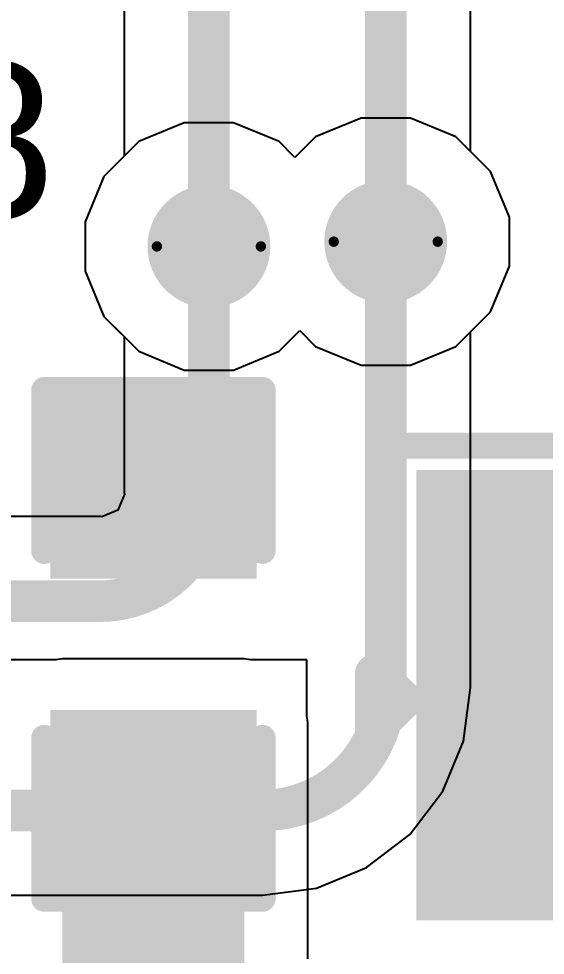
# Model space of a CAD drawing. Header units: inches. Extents: x -46 to 312, y 0 to 111.
# Drawn here: x -26.362 to -23.789, y 18.97 to 23.552 of the extents above; entities that cross this region are included whole.
import ezdxf

# ---------------------------------------------------------------- set-up
doc = ezdxf.new("R2010")
doc.units = ezdxf.units.IN
for name, color, linetype in [('Bottom Layer', 5, 'Continuous'), ('Drill Drawing', 1, 'Continuous'), ('Top Layer', 1, 'Continuous'), ('Top Overlay', 2, 'Continuous'), ('Top Paste', 8, 'Continuous'), ('Top Solder', 216, 'Continuous'), ('Via Holes', 16, 'Continuous')]:
    doc.layers.add(name, color=color, linetype=linetype)
doc.styles.add('Arial', font='', dxfattribs={"height": 0.2})
doc.styles.get('Arial').set_extended_font_data('Arial')

# ---------------------------------------------------------------- blocks, each defined once
blk = doc.blocks.new('SOT__223_1')
at = {"layer": 'Top Layer'}
blk.add_hatch(color=1, dxfattribs=at).paths.add_polyline_path([(-3.05, -2.05), (-1.55, -2.05), (-1.55, -4.05), (-3.05, -4.05)])
at = {"layer": 'Top Paste'}
blk.add_hatch(color=8, dxfattribs=at).paths.add_polyline_path([(-3.05, -2.05), (-1.55, -2.05), (-1.55, -4.05), (-3.05, -4.05)])
at = {"layer": 'Top Solder'}
blk.add_hatch(color=216, dxfattribs=at).paths.add_polyline_path([(-3.1516, -1.9484), (-1.4484, -1.9484), (-1.4484, -4.1516), (-3.1516, -4.1516)])
at = {"layer": 'Top Overlay'}
for points in [[(-3.302, -1.8288, 0.127, 0.127, 0), (-3.302, 1.8034, 0.127, 0.127, 0)], [(-3.302, -1.8288, 0.127, 0.127, 0), (3.302, -1.8288, 0.127, 0.127, 0)], [(-3.3528, -2.9464, 0.2, 0.2, 0), (-3.2258, -3.0734, 0.2, 0.2, 0)], [(-3.3528, -3.2004, 0.2, 0.2, 0), (-3.3528, -2.9464, 0.2, 0.2, 0)], [(-3.3528, -3.2004, 0.2, 0.2, 0), (-3.2258, -3.0734, 0.2, 0.2, 0)]]:
    blk.add_lwpolyline(points, format="xyseb", dxfattribs=at)
for points in [[(-3.3338, -1.8288, 0.0635, 0.0635, 1), (-3.2702, -1.8288, 0.0635, 0.0635, 1)], [(-3.3338, -1.8288, 0.0635, 0.0635, 1), (-3.2702, -1.8288, 0.0635, 0.0635, 1)], [(-3.4028, -2.9464, 0.1, 0.1, 1), (-3.3028, -2.9464, 0.1, 0.1, 1)], [(-3.4028, -2.9464, 0.1, 0.1, 1), (-3.3028, -2.9464, 0.1, 0.1, 1)], [(-3.2758, -3.0734, 0.1, 0.1, 1), (-3.1758, -3.0734, 0.1, 0.1, 1)], [(-3.2758, -3.0734, 0.1, 0.1, 1), (-3.1758, -3.0734, 0.1, 0.1, 1)], [(-3.4028, -3.2004, 0.1, 0.1, 1), (-3.3028, -3.2004, 0.1, 0.1, 1)], [(-3.4028, -3.2004, 0.1, 0.1, 1), (-3.3028, -3.2004, 0.1, 0.1, 1)]]:
    blk.add_lwpolyline(points, format="xyseb", close=True, dxfattribs=at)
blk = doc.blocks.new('S___23_12')
at = {"layer": 'Top Layer'}
for points in [[(-0.41, 1.46), (0.41, 1.46), (0.41, 0.54), (-0.41, 0.54)], [(-1.36, -0.54), (-0.54, -0.54), (-0.54, -1.46), (-1.36, -1.46)], [(0.54, -0.54), (1.36, -0.54), (1.36, -1.46), (0.54, -1.46)]]:
    blk.add_hatch(color=1, dxfattribs=at).paths.add_polyline_path(points)
at = {"layer": 'Top Paste'}
for points in [[(-0.41, 1.46), (0.41, 1.46), (0.41, 0.54), (-0.41, 0.54)], [(-1.36, -0.54), (-0.54, -0.54), (-0.54, -1.46), (-1.36, -1.46)], [(0.54, -0.54), (1.36, -0.54), (1.36, -1.46), (0.54, -1.46)]]:
    blk.add_hatch(color=8, dxfattribs=at).paths.add_polyline_path(points)
at = {"layer": 'Top Solder'}
for points in [[(-0.5116, 1.5616), (0.5116, 1.5616), (0.5116, 0.4384), (-0.5116, 0.4384)], [(-1.4616, -0.4384), (-0.4384, -0.4384), (-0.4384, -1.5616), (-1.4616, -1.5616)], [(0.4384, -0.4384), (1.4616, -0.4384), (1.4616, -1.5616), (0.4384, -1.5616)]]:
    blk.add_hatch(color=216, dxfattribs=at).paths.add_polyline_path(points)
at = {"layer": 'Top Overlay'}
for points in [[(-1.5494, -0.5842, 0.127, 0.127, 0), (-1.5494, 0.8128, 0.127, 0.127, 0)], [(-1.5494, 0.8128, 0.127, 0.127, 0), (-0.5588, 0.8128, 0.127, 0.127, 0)], [(0.5588, 0.8128, 0.127, 0.127, 0), (1.5494, 0.8128, 0.127, 0.127, 0)], [(1.5494, -0.5842, 0.127, 0.127, 0), (1.5494, 0.8128, 0.127, 0.127, 0)], [(-0.3302, -0.7874, 0.127, 0.127, 0), (0.3302, -0.7874, 0.127, 0.127, 0)], [(-1.6764, -1.0414, 0.127, 0.127, 0), (-1.5494, -1.1684, 0.127, 0.127, 0)], [(-1.6764, -1.2954, 0.127, 0.127, 0), (-1.6764, -1.0414, 0.127, 0.127, 0)], [(-1.6764, -1.2954, 0.127, 0.127, 0), (-1.5494, -1.1684, 0.127, 0.127, 0)]]:
    blk.add_lwpolyline(points, format="xyseb", dxfattribs=at)
for points in [[(-1.5812, 0.8128, 0.0635, 0.0635, 1), (-1.5176, 0.8128, 0.0635, 0.0635, 1)], [(-1.5812, 0.8128, 0.0635, 0.0635, 1), (-1.5176, 0.8128, 0.0635, 0.0635, 1)], [(-0.5905, 0.8128, 0.0635, 0.0635, 1), (-0.5271, 0.8128, 0.0635, 0.0635, 1)], [(0.5271, 0.8128, 0.0635, 0.0635, 1), (0.5905, 0.8128, 0.0635, 0.0635, 1)], [(1.5176, 0.8128, 0.0635, 0.0635, 1), (1.5812, 0.8128, 0.0635, 0.0635, 1)], [(1.5176, 0.8128, 0.0635, 0.0635, 1), (1.5812, 0.8128, 0.0635, 0.0635, 1)], [(-1.5812, -0.5842, 0.0635, 0.0635, 1), (-1.5176, -0.5842, 0.0635, 0.0635, 1)], [(1.5176, -0.5842, 0.0635, 0.0635, 1), (1.5812, -0.5842, 0.0635, 0.0635, 1)], [(-0.3619, -0.7874, 0.0635, 0.0635, 1), (-0.2984, -0.7874, 0.0635, 0.0635, 1)], [(0.2984, -0.7874, 0.0635, 0.0635, 1), (0.3619, -0.7874, 0.0635, 0.0635, 1)], [(-1.7082, -1.0414, 0.0635, 0.0635, 1), (-1.6446, -1.0414, 0.0635, 0.0635, 1)], [(-1.7082, -1.0414, 0.0635, 0.0635, 1), (-1.6446, -1.0414, 0.0635, 0.0635, 1)], [(-1.5812, -1.1684, 0.0635, 0.0635, 1), (-1.5176, -1.1684, 0.0635, 0.0635, 1)], [(-1.5812, -1.1684, 0.0635, 0.0635, 1), (-1.5176, -1.1684, 0.0635, 0.0635, 1)], [(-1.7082, -1.2954, 0.0635, 0.0635, 1), (-1.6446, -1.2954, 0.0635, 0.0635, 1)], [(-1.7082, -1.2954, 0.0635, 0.0635, 1), (-1.6446, -1.2954, 0.0635, 0.0635, 1)]]:
    blk.add_lwpolyline(points, format="xyseb", close=True, dxfattribs=at)
blk = doc.blocks.new('C___0603_73')
at = {"layer": 'Top Layer'}
for points in [[(-0.381, 0.4445), (-0.381, -0.4445), (-1.143, -0.4445), (-1.143, 0.4445)], [(1.143, 0.4445), (1.143, -0.4445), (0.381, -0.4445), (0.381, 0.4445)]]:
    blk.add_hatch(color=1, dxfattribs=at).paths.add_polyline_path(points)
at = {"layer": 'Top Paste'}
for points in [[(-0.381, 0.4445), (-0.381, -0.4445), (-1.143, -0.4445), (-1.143, 0.4445)], [(1.143, 0.4445), (1.143, -0.4445), (0.381, -0.4445), (0.381, 0.4445)]]:
    blk.add_hatch(color=8, dxfattribs=at).paths.add_polyline_path(points)
at = {"layer": 'Top Solder'}
for points in [[(-0.321, 0.5045), (-0.321, -0.5045), (-1.203, -0.5045), (-1.203, 0.5045)], [(1.203, 0.5045), (1.203, -0.5045), (0.321, -0.5045), (0.321, 0.5045)]]:
    blk.add_hatch(color=216, dxfattribs=at).paths.add_polyline_path(points)
at = {"layer": 'Top Overlay'}
for points in [[(-1.2446, 0.5334, 0.127, 0.127, 0), (-0.4572, 0.5334, 0.127, 0.127, 0)], [(-1.2446, 0.5334, 0.127, 0.127, 0), (-1.2446, -0.5334, 0.127, 0.127, 0)], [(0.4572, 0.5334, 0.127, 0.127, 0), (1.2446, 0.5334, 0.127, 0.127, 0)], [(1.2446, 0.5334, 0.127, 0.127, 0), (1.2446, -0.5334, 0.127, 0.127, 0)], [(-1.2446, -0.5334, 0.127, 0.127, 0), (-0.4572, -0.5334, 0.127, 0.127, 0)], [(0.4572, -0.5334, 0.127, 0.127, 0), (1.2446, -0.5334, 0.127, 0.127, 0)]]:
    blk.add_lwpolyline(points, format="xyseb", dxfattribs=at)
for points in [[(-1.2764, 0.5334, 0.0635, 0.0635, 1), (-1.2128, 0.5334, 0.0635, 0.0635, 1)], [(-1.2764, 0.5334, 0.0635, 0.0635, 1), (-1.2128, 0.5334, 0.0635, 0.0635, 1)], [(-0.4889, 0.5334, 0.0635, 0.0635, 1), (-0.4254, 0.5334, 0.0635, 0.0635, 1)], [(0.4254, 0.5334, 0.0635, 0.0635, 1), (0.4889, 0.5334, 0.0635, 0.0635, 1)], [(1.2128, 0.5334, 0.0635, 0.0635, 1), (1.2764, 0.5334, 0.0635, 0.0635, 1)], [(1.2128, 0.5334, 0.0635, 0.0635, 1), (1.2764, 0.5334, 0.0635, 0.0635, 1)], [(-1.2764, -0.5334, 0.0635, 0.0635, 1), (-1.2128, -0.5334, 0.0635, 0.0635, 1)], [(-1.2764, -0.5334, 0.0635, 0.0635, 1), (-1.2128, -0.5334, 0.0635, 0.0635, 1)], [(-0.4889, -0.5334, 0.0635, 0.0635, 1), (-0.4254, -0.5334, 0.0635, 0.0635, 1)], [(0.4254, -0.5334, 0.0635, 0.0635, 1), (0.4889, -0.5334, 0.0635, 0.0635, 1)], [(1.2128, -0.5334, 0.0635, 0.0635, 1), (1.2764, -0.5334, 0.0635, 0.0635, 1)], [(1.2128, -0.5334, 0.0635, 0.0635, 1), (1.2764, -0.5334, 0.0635, 0.0635, 1)]]:
    blk.add_lwpolyline(points, format="xyseb", close=True, dxfattribs=at)

msp = doc.modelspace()

# ---------------------------------------------------------------- hatches: boundary and pattern name
at = {"layer": 'Bottom Layer'}
h = msp.add_hatch(color=5, dxfattribs=at)
edge = h.paths.add_edge_path()
edge.add_arc((-25.433, 22.4378), 0.3, 0, 360)
h = msp.add_hatch(color=5, dxfattribs=at)
edge = h.paths.add_edge_path()
edge.add_arc((-24.569, 22.4611), 0.3, 0, 360)
at = {"layer": 'Top Layer'}
h = msp.add_hatch(color=1, dxfattribs=at)
edge = h.paths.add_edge_path()
edge.add_arc((-25.433, 22.4378), 0.3, 0, 360)
h = msp.add_hatch(color=1, dxfattribs=at)
edge = h.paths.add_edge_path()
edge.add_arc((-24.569, 22.4611), 0.3, 0, 360)
msp.add_hatch(color=1, dxfattribs=at).paths.add_polyline_path([(-26.1486, 18.0329), (-25.2596, 18.0329), (-25.2596, 20.11), (-26.1486, 20.11)])
at = {"layer": 'Via Holes'}
h = msp.add_hatch(color=7, dxfattribs=at)
edge = h.paths.add_edge_path()
edge.add_arc((-24.569, 22.4611), 0.15, 0, 360)
h = msp.add_hatch(color=7, dxfattribs=at)
edge = h.paths.add_edge_path()
edge.add_arc((-25.433, 22.4378), 0.15, 0, 360)

# ---------------------------------------------------------------- linework, layer by layer
at = {"layer": 'Bottom Layer'}
for p, q in [((-24.6893, 23.0659), (-24.9116, 22.9738)), ((-24.4487, 23.0659), (-24.6893, 23.0659)), ((-24.2264, 22.9738), (-24.4487, 23.0659)), ((-25.5533, 23.0426), (-25.7756, 22.9506)), ((-25.3127, 23.0426), (-25.5533, 23.0426)), ((-25.0904, 22.9506), (-25.3127, 23.0426)), ((-24.9116, 22.9738), (-25.0126, 22.8728)), ((-24.0563, 22.8036), (-24.2264, 22.9738)), ((-25.7756, 22.9506), (-25.9457, 22.7804)), ((-25.0126, 22.8728), (-25.0904, 22.9506)), ((-25.9457, 22.7804), (-26.0378, 22.5581)), ((-23.9642, 22.5814), (-24.0563, 22.8036)), ((-26.0378, 22.5581), (-26.0378, 22.3175)), ((-23.9642, 22.3408), (-23.9642, 22.5814)), ((-26.0378, 22.3175), (-25.9457, 22.0952)), ((-24.0563, 22.1185), (-23.9642, 22.3408)), ((-25.9457, 22.0952), (-25.8473, 21.9969)), ((-24.1546, 22.0201), (-24.0563, 22.1185)), ((-25.8473, 21.9969), (-25.8473, 21.2323)), ((-24.1546, 20.2804), (-24.1546, 22.0201)), ((-25.8459, 21.2251), (-25.8781, 21.1473)), ((-25.8473, 21.2323), (-25.8459, 21.2251)), ((-25.8781, 21.1473), (-25.956, 21.115)), ((-25.9632, 21.1165), (-27.9821, 21.1165)), ((-25.956, 21.115), (-25.9632, 21.1165)), ((-24.1885, 20.0172), (-24.1539, 20.2804)), ((-24.1539, 20.2804), (-24.1546, 20.2804)), ((-24.2901, 19.772), (-24.1885, 20.0172)), ((-24.4517, 19.5614), (-24.2901, 19.772)), ((-24.6623, 19.3998), (-24.4517, 19.5614)), ((-24.9075, 19.2982), (-24.6623, 19.3998)), ((-25.1707, 19.2636), (-24.9075, 19.2982)), ((-27.9674, 19.2643), (-25.1707, 19.2643)), ((-25.1707, 19.2643), (-25.1707, 19.2636))]:
    msp.add_line(p, q, dxfattribs=at)
for points in [[(-24.569, 22.4611, 0.2032, 0.2032, 0), (-24.569, 22.479, 0.2032, 0.2032, 0)], [(-24.569, 20.2804, 0.2032, 0.2032, 0), (-24.569, 22.4611, 0.2032, 0.2032, 0)], [(-25.433, 21.2323, 0.2032, 0.2032, 0), (-25.433, 22.4378, 0.2032, 0.2032, 0)], [(-25.433, 21.2323, 0.2032, 0.2032, -0.414214), (-25.9632, 20.7021, 0.2032, 0.2032, 0)], [(-28.4231, 20.7021, 0.2032, 0.2032, 0), (-25.9632, 20.7021, 0.2032, 0.2032, 0)], [(-24.569, 20.2804, 0.2032, 0.2032, -0.414214), (-25.1707, 19.6787, 0.2032, 0.2032, 0)], [(-28.4084, 19.6787, 0.2032, 0.2032, 0), (-25.1707, 19.6787, 0.2032, 0.2032, 0)]]:
    msp.add_lwpolyline(points, format="xyseb", dxfattribs=at)
for points in [[(-24.6198, 22.479, 0.1016, 0.1016, 1), (-24.5182, 22.479, 0.1016, 0.1016, 1)], [(-24.6198, 22.4611, 0.1016, 0.1016, 1), (-24.5182, 22.4611, 0.1016, 0.1016, 1)], [(-24.6198, 22.4611, 0.1016, 0.1016, 1), (-24.5182, 22.4611, 0.1016, 0.1016, 1)], [(-25.4838, 22.4378, 0.1016, 0.1016, 1), (-25.3822, 22.4378, 0.1016, 0.1016, 1)], [(-25.4838, 21.2323, 0.1016, 0.1016, 1), (-25.3822, 21.2323, 0.1016, 0.1016, 1)], [(-25.4838, 21.2323, 0.1016, 0.1016, 1), (-25.3822, 21.2323, 0.1016, 0.1016, 1)], [(-26.014, 20.7021, 0.1016, 0.1016, 1), (-25.9124, 20.7021, 0.1016, 0.1016, 1)], [(-26.014, 20.7021, 0.1016, 0.1016, 1), (-25.9124, 20.7021, 0.1016, 0.1016, 1)], [(-24.6198, 20.2804, 0.1016, 0.1016, 1), (-24.5182, 20.2804, 0.1016, 0.1016, 1)], [(-24.6198, 20.2804, 0.1016, 0.1016, 1), (-24.5182, 20.2804, 0.1016, 0.1016, 1)], [(-25.2215, 19.6787, 0.1016, 0.1016, 1), (-25.1199, 19.6787, 0.1016, 0.1016, 1)], [(-25.2215, 19.6787, 0.1016, 0.1016, 1), (-25.1199, 19.6787, 0.1016, 0.1016, 1)]]:
    msp.add_lwpolyline(points, format="xyseb", close=True, dxfattribs=at)
at = {"layer": 'Drill Drawing'}
for points in [[(-24.315, 22.4611, 0.0508, 0.0508, 1), (-24.823, 22.4611, 0.0508, 0.0508, 1)], [(-25.179, 22.4378, 0.0508, 0.0508, 1), (-25.687, 22.4378, 0.0508, 0.0508, 1)], [(-25.6997, 22.4378, 0.0254, 0.0254, 1), (-25.6743, 22.4378, 0.0254, 0.0254, 1)], [(-25.1917, 22.4378, 0.0254, 0.0254, 1), (-25.1663, 22.4378, 0.0254, 0.0254, 1)], [(-24.8357, 22.4611, 0.0254, 0.0254, 1), (-24.8103, 22.4611, 0.0254, 0.0254, 1)], [(-24.3277, 22.4611, 0.0254, 0.0254, 1), (-24.3023, 22.4611, 0.0254, 0.0254, 1)]]:
    msp.add_lwpolyline(points, format="xyseb", close=True, dxfattribs=at)
at = {"layer": 'Top Layer'}
for p, q in [((-24.1546, 22.902), (-24.1546, 27.5029)), ((-25.8473, 26.8856), (-25.8473, 22.8788)), ((-25.8473, 22.8788), (-25.9457, 22.7804)), ((-24.0563, 22.8036), (-24.1546, 22.902)), ((-25.9457, 22.7804), (-26.0378, 22.5581)), ((-23.9642, 22.5814), (-24.0563, 22.8036)), ((-26.0378, 22.5581), (-26.0378, 22.3175)), ((-23.9642, 22.3408), (-23.9642, 22.5814)), ((-26.0378, 22.3175), (-25.9457, 22.0952)), ((-24.0563, 22.1185), (-23.9642, 22.3408)), ((-25.9457, 22.0952), (-25.7756, 21.9251)), ((-24.2264, 21.9483), (-24.0563, 22.1185)), ((-25.0904, 21.9251), (-24.9894, 22.0261)), ((-24.9894, 22.0261), (-24.9116, 21.9483)), ((-24.9116, 21.9483), (-24.6893, 21.8563)), ((-24.4487, 21.8563), (-24.2264, 21.9483)), ((-25.7756, 21.9251), (-25.5533, 21.833)), ((-25.3127, 21.833), (-25.0904, 21.9251)), ((-24.6893, 21.8563), (-24.4487, 21.8563)), ((-25.5533, 21.833), (-25.3127, 21.833)), ((-26.1786, 20.4148), (-26.4534, 20.4148)), ((-26.1486, 20.4208), (-26.1786, 20.4148)), ((-25.2596, 20.4208), (-26.1486, 20.4208)), ((-25.2295, 20.4148), (-25.2596, 20.4208)), ((-24.9548, 20.4148), (-25.2295, 20.4148)), ((-24.9548, 20.14), (-24.9548, 20.4148)), ((-24.9488, 20.11), (-24.9548, 20.14)), ((-24.9488, 18.9529), (-24.9488, 20.11))]:
    msp.add_line(p, q, dxfattribs=at)
for points in [[(-24.569, 22.4611, 0.2032, 0.2032, 0), (-24.569, 27.5029, 0.2032, 0.2032, 0)], [(-25.433, 22.4378, 0.2032, 0.2032, 0), (-25.433, 26.891, 0.2032, 0.2032, 0)]]:
    msp.add_lwpolyline(points, format="xyseb", dxfattribs=at)
for points in [[(-24.6198, 22.4611, 0.1016, 0.1016, 1), (-24.5182, 22.4611, 0.1016, 0.1016, 1)], [(-25.4838, 22.4378, 0.1016, 0.1016, 1), (-25.3822, 22.4378, 0.1016, 0.1016, 1)]]:
    msp.add_lwpolyline(points, format="xyseb", close=True, dxfattribs=at)

# ---------------------------------------------------------------- block references
for name, p in [('SOT__223_1', (-21.267, 23.2918)), ('S___23_12', (-27.1367, 17.4929))]:
    msp.add_blockref(name, p)
at = {"rotation": 90}
msp.add_blockref('C___0603_73', (-25.7041, 20.491), dxfattribs=at)

# ---------------------------------------------------------------- texts
at = {"layer": 'Top Overlay', "style": 'Arial'}
msp.add_text('R28', height=0.762, dxfattribs=at).set_placement((-28.1364, 22.5769))

doc.saveas('drawing.dxf')
